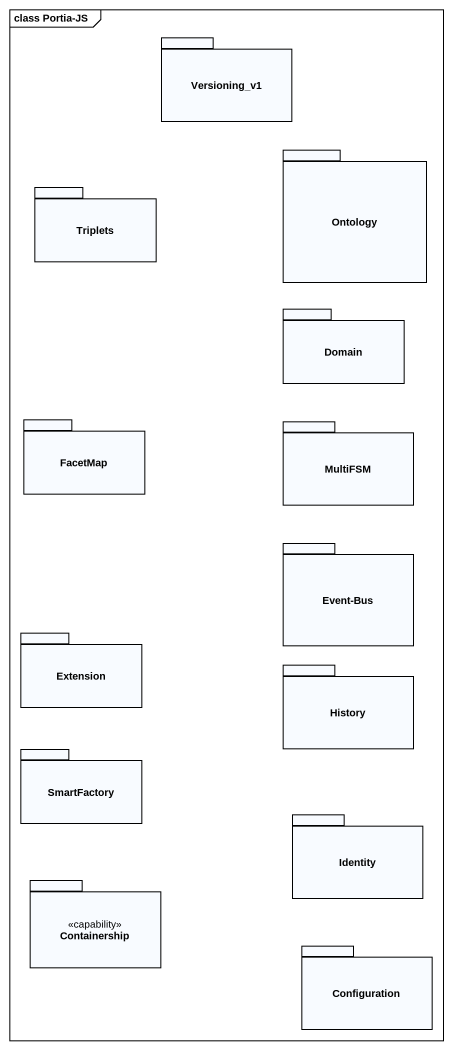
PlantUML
@startuml
mainframe class Portia-JS
package Versioning_v1 {
}
package Ontology {
}
package Triplets {
}
package Domain {
}
package FacetMap {
}
package MultiFSM {
}
package "Event-Bus" as Event_Bus {
}
package Extension {
}
package History {
}
package SmartFactory {
}
package Identity {
}
package Containership <<capability>> {
}
package Configuration {
}
@enduml
